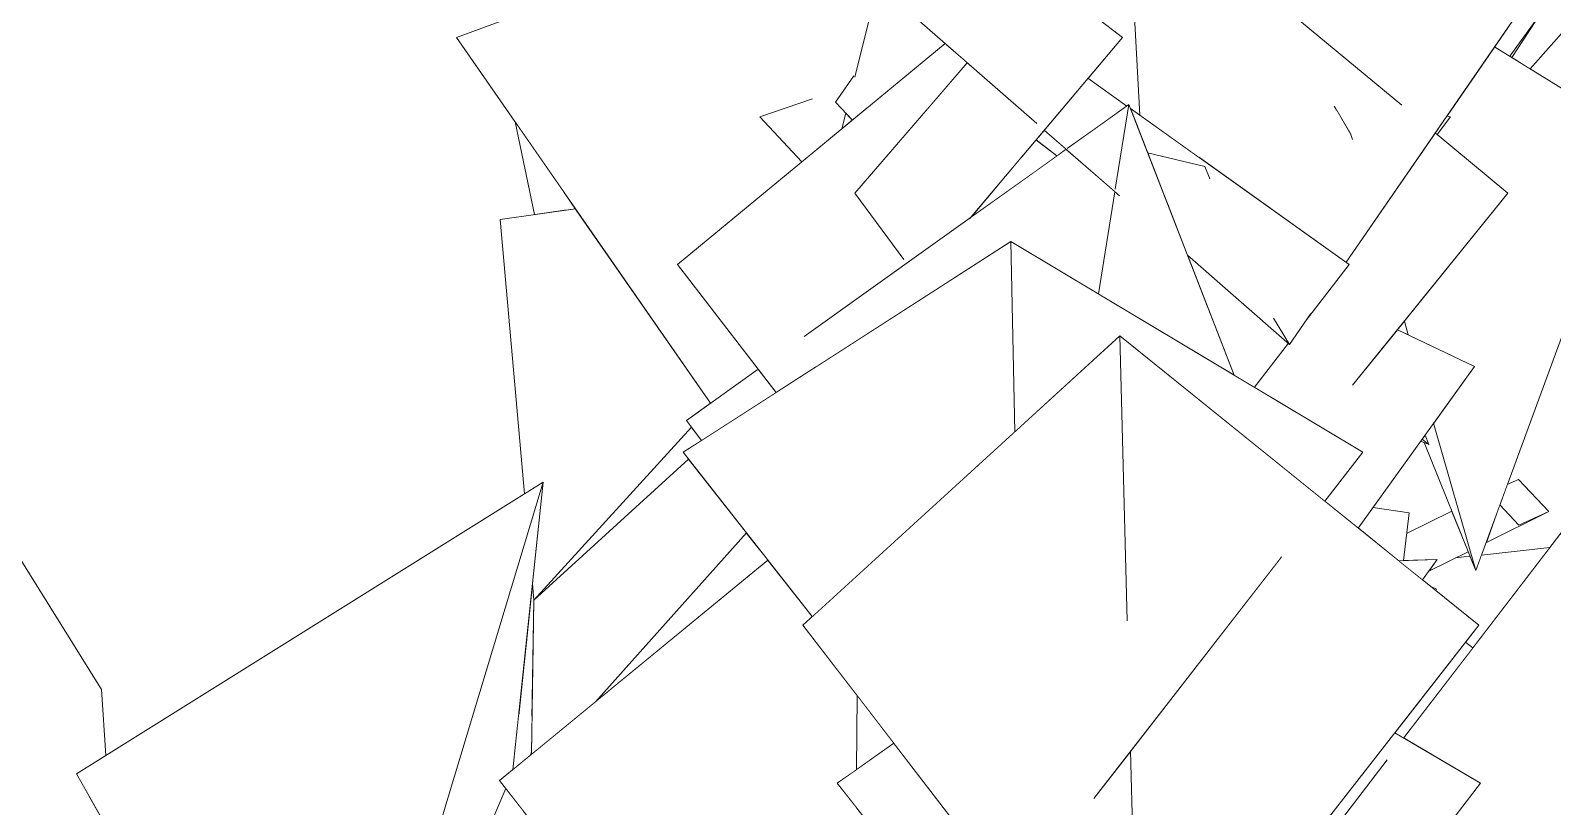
# Model space of a CAD drawing. Header units: millimetres. Extents: x -9413 to 8527, y -300 to 11224.
# Drawn here: x -6369 to -5548, y 3392 to 3810 of the extents above; entities that cross this region are included whole.
import ezdxf

# ---------------------------------------------------------------- set-up
doc = ezdxf.new("R2010")
doc.units = ezdxf.units.MM
doc.header["$MEASUREMENT"] = 0
doc.linetypes.add('Wipeout_Contour', pattern=[1000, 0, -1000])
doc.layers.add('Interior - Furniture', color=7, linetype='Continuous')
doc.layers.add('Interior - Furniture _Pen_No__4', color=7, linetype='Continuous', lineweight=20, true_color=0x029e21)

# ---------------------------------------------------------------- blocks, each defined once
blk = doc.blocks.new('Section Elem_40_6')
at = {"color": 254, "linetype": 'Wipeout_Contour', "lineweight": 0, "ltscale": 40379.005086}
blk.add_wipeout([(-5553.72, 3819.86), (-5569.79, 3795.46), (-5559.9, 3789.34), (-5455.69, 3907.09), (-5468.49, 3906.11), (-5528.97, 3854.26)], dxfattribs=at).dxf.layer = 'Interior - Furniture'
at = {"color": 254, "linetype": 'Wipeout_Contour', "lineweight": 0, "ltscale": 28564.317512}
blk.add_wipeout([(-6081.58, 3723.76), (-6107.26, 3760.74), (-6096.84, 3710.83), (-6079.39, 3713.29)], dxfattribs=at).dxf.layer = 'Interior - Furniture'
at = {"color": 254, "linetype": 'Wipeout_Contour', "lineweight": 0, "ltscale": 27002.247341}
blk.add_wipeout([(-5604.84, 3763.79), (-5611.03, 3754.82), (-5609.93, 3753.91), (-5602.87, 3763.4)], dxfattribs=at).dxf.layer = 'Interior - Furniture'
at = {"color": 254, "linetype": 'Wipeout_Contour', "lineweight": 0, "ltscale": 33025.515115}
blk.add_wipeout([(-5576.2, 3554.36), (-5565.92, 3543.47), (-5549.71, 3550.75), (-5566.05, 3568.07), (-5572.17, 3565.32)], dxfattribs=at).dxf.layer = 'Interior - Furniture'
at = {"color": 254, "linetype": 'Wipeout_Contour', "lineweight": 0, "ltscale": 39785.010505}
blk.add_wipeout([(-5628.12, 3524.33), (-5609.99, 3524.91), (-5613.66, 3519.8), (-5593.57, 3529.76), (-5602.13, 3550.94), (-5626.47, 3538.87)], dxfattribs=at).dxf.layer = 'Interior - Furniture'
at = {"color": 254, "linetype": 'Wipeout_Contour', "lineweight": 0, "ltscale": 20164.664878}
blk.add_wipeout([(-5777.13, 3492.04), (-5795.08, 3396.14), (-5693.98, 3526.15)], dxfattribs=at).dxf.layer = 'Interior - Furniture'
at = {"color": 254, "linetype": 'Wipeout_Contour', "lineweight": 0, "ltscale": 43296.445084}
blk.add_wipeout([(-6377.72, 3344.19), (-6367.32, 3339.02), (-6369.33, 3457.44), (-6373.73, 3398.07), (-6368.67, 3394.3), (-6374.56, 3386.87)], dxfattribs=at).dxf.layer = 'Interior - Furniture'
at = {"color": 254, "linetype": 'Wipeout_Contour', "lineweight": 0, "ltscale": 20515.221547}
blk.add_wipeout([(-5922.85, 3451.61), (-5923.17, 3411.61), (-5903, 3425.84)], dxfattribs=at).dxf.layer = 'Interior - Furniture'
at = {"color": 254, "linetype": 'Wipeout_Contour', "lineweight": 0, "ltscale": 20976.738622}
blk.add_wipeout([(-6098.71, 3419.67), (-6098.49, 3419.85), (-6098.47, 3421.37)], dxfattribs=at).dxf.layer = 'Interior - Furniture'
at = {"color": 254, "linetype": 'Wipeout_Contour', "lineweight": 0, "ltscale": 19768.81921}
blk.add_wipeout([(-5637.05, 3416.91), (-5661.67, 3384.8), (-5651.82, 3371.25)], dxfattribs=at).dxf.layer = 'Interior - Furniture'
at = {"color": 254, "linetype": 'Wipeout_Contour', "lineweight": 0, "ltscale": 27893.0925}
blk.add_wipeout([(-6177.32, 3251.43), (-6207.65, 3073.63), (-6108.91, 3397.22), (-6112.21, 3401.46)], dxfattribs=at).dxf.layer = 'Interior - Furniture'
at = {"color": 254, "linetype": 'Wipeout_Contour', "lineweight": 0, "ltscale": 20221.213066}
blk.add_wipeout([(-5570.82, 3796.1), (-5569.79, 3795.46), (-5553.72, 3819.86)], dxfattribs=at).dxf.layer = 'Interior - Furniture'
at = {"color": 254, "linetype": 'Wipeout_Contour', "lineweight": 0, "ltscale": 28496.251664}
blk.add_wipeout([(-6075.67, 3715.25), (-6081.58, 3723.76), (-6079.39, 3713.29), (-6074.76, 3713.94)], dxfattribs=at).dxf.layer = 'Interior - Furniture'
at = {"color": 254, "linetype": 'Wipeout_Contour', "lineweight": 0, "ltscale": 19818.991448}
blk.add_wipeout([(-5576.2, 3554.36), (-5583.39, 3534.81), (-5565.92, 3543.47)], dxfattribs=at).dxf.layer = 'Interior - Furniture'
at = {"color": 254, "linetype": 'Wipeout_Contour', "lineweight": 0, "ltscale": 33275.60163}
blk.add_wipeout([(-5652.55, 3541.85), (-5630.69, 3524.24), (-5628.12, 3524.33), (-5625.18, 3550.12), (-5644.64, 3552.85)], dxfattribs=at).dxf.layer = 'Interior - Furniture'
at = {"color": 254, "linetype": 'Wipeout_Contour', "lineweight": 0, "ltscale": 26479.672219}
blk.add_wipeout([(-5614.5, 3518.62), (-5593.32, 3529.13), (-5593.57, 3529.76), (-5613.66, 3519.8)], dxfattribs=at).dxf.layer = 'Interior - Furniture'
at = {"color": 254, "linetype": 'Wipeout_Contour', "lineweight": 0, "ltscale": 71848.244601}
blk.add_wipeout([(-6369.33, 3457.44), (-6367.32, 3339.02), (-6365.07, 3337.9), (-6367.25, 3335.02), (-6364.78, 3189.32), (-6362.59, 3187.82), (-6337.22, 3397.73), (-6343.84, 3409.4), (-6335.15, 3414.82), (-6330.32, 3454.79)], dxfattribs=at).dxf.layer = 'Interior - Furniture'
at = {"color": 254, "linetype": 'Wipeout_Contour', "lineweight": 0, "ltscale": 34999.046642}
blk.add_wipeout([(-6108.54, 3411.6), (-6103.18, 3416), (-6098.29, 3432.04), (-6098.14, 3440.36), (-6105.39, 3441.32)], dxfattribs=at).dxf.layer = 'Interior - Furniture'
at = {"color": 254, "linetype": 'Wipeout_Contour', "lineweight": 0, "ltscale": 48519.308197}
blk.add_wipeout([(-6207.65, 3073.63), (-6176.96, 3065.4), (-6197.04, 3081.1), (-6197.76, 3081.45), (-6142.46, 3108.69), (-6102.95, 3389.54), (-6108.91, 3397.22)], dxfattribs=at).dxf.layer = 'Interior - Furniture'
at = {"color": 254, "linetype": 'Wipeout_Contour', "lineweight": 0, "ltscale": 40480.059842}
blk.add_wipeout([(-5559.8, 3829.1), (-5579.05, 3801.19), (-5570.82, 3796.1), (-5493.01, 3904.24), (-5494.52, 3904.12), (-5568.85, 3829.15)], dxfattribs=at).dxf.layer = 'Interior - Furniture'
at = {"color": 254, "linetype": 'Wipeout_Contour', "lineweight": 0, "ltscale": 33984.224859}
blk.add_wipeout([(-5650.02, 3582.68), (-5839.97, 3696.26), (-5837.71, 3593.76), (-5781.08, 3645.37), (-5670.52, 3556.32)], dxfattribs=at).dxf.layer = 'Interior - Furniture'
at = {"color": 254, "linetype": 'Wipeout_Contour', "lineweight": 0, "ltscale": 26402.27911}
blk.add_wipeout([(-5583.73, 3533.88), (-5549.71, 3550.75), (-5565.92, 3543.47), (-5583.39, 3534.81)], dxfattribs=at).dxf.layer = 'Interior - Furniture'
at = {"color": 254, "linetype": 'Wipeout_Contour', "lineweight": 0, "ltscale": 35111.680984}
blk.add_wipeout([(-6097.9, 3511.91), (-6105.39, 3441.32), (-6098.14, 3440.36), (-6097.07, 3502.94), (-6097.11, 3502.91)], dxfattribs=at).dxf.layer = 'Interior - Furniture'
at = {"color": 254, "linetype": 'Wipeout_Contour', "lineweight": 0, "ltscale": 21601.295705}
blk.add_wipeout([(-6335.15, 3414.82), (-6328.05, 3419.26), (-6330.32, 3454.79)], dxfattribs=at).dxf.layer = 'Interior - Furniture'
at = {"color": 254, "linetype": 'Wipeout_Contour', "lineweight": 0, "ltscale": 27977.063796}
blk.add_wipeout([(-6103.18, 3416), (-6098.71, 3419.67), (-6098.47, 3421.37), (-6098.29, 3432.04)], dxfattribs=at).dxf.layer = 'Interior - Furniture'
at = {"color": 254, "linetype": 'Wipeout_Contour', "lineweight": 0, "ltscale": 42728.548227}
blk.add_wipeout([(-6362.59, 3187.82), (-6345.79, 3172.18), (-6345.38, 3171.39), (-6312.09, 3170.1), (-6325.33, 3376.79), (-6337.22, 3397.73)], dxfattribs=at).dxf.layer = 'Interior - Furniture'
at = {"color": 254, "linetype": 'Wipeout_Contour', "lineweight": 0, "ltscale": 41157.318524}
blk.add_wipeout([(-5783.84, 3723.13), (-5792.72, 3668.01), (-5719.55, 3624.25), (-5776.26, 3770.09), (-5783.61, 3724.55), (-5781.4, 3721)], dxfattribs=at).dxf.layer = 'Interior - Furniture'
at = {"color": 254, "linetype": 'Wipeout_Contour', "lineweight": 0, "ltscale": 21958.803691}
blk.add_wipeout([(-6330.32, 3454.79), (-6504.35, 3733.87), (-6369.33, 3457.44)], dxfattribs=at).dxf.layer = 'Interior - Furniture'
at = {"color": 254, "linetype": 'Wipeout_Contour', "lineweight": 0, "ltscale": 85884.520614}
blk.add_wipeout([(-5617.88, 3513.93), (-5613.35, 3510.28), (-5610.28, 3508.85), (-5610.78, 3508.21), (-5587.57, 3489.52), (-5594.74, 3480.33), (-5590.76, 3477.3), (-5549.26, 3531.44), (-5586.14, 3527.32), (-5589.21, 3518.96), (-5592.31, 3526.63), (-5600.11, 3525.76), (-5614.5, 3518.62)], dxfattribs=at).dxf.layer = 'Interior - Furniture'
at = {"color": 254, "linetype": 'Wipeout_Contour', "lineweight": 0, "ltscale": 61806.499792}
blk.add_wipeout([(-6115.59, 3405.81), (-5925.16, 3160.74), (-5923.33, 3391.38), (-5933.53, 3404.31), (-5923.17, 3411.61), (-5922.85, 3451.61), (-5952.06, 3489.52), (-5947.01, 3494.12), (-5970.97, 3524.57)], dxfattribs=at).dxf.layer = 'Interior - Furniture'
at = {"color": 254, "linetype": 'Wipeout_Contour', "lineweight": 0, "ltscale": 27667.034778}
blk.add_wipeout([(-6016.69, 3582.68), (-5947.01, 3494.12), (-5837.71, 3593.76), (-5839.97, 3696.26)], dxfattribs=at).dxf.layer = 'Interior - Furniture'
at = {"color": 254, "linetype": 'Wipeout_Contour', "lineweight": 0, "ltscale": 32610.862514}
blk.add_wipeout([(-5632.5, 3344.64), (-5506.62, 3171.3), (-5517.63, 3572.72), (-5628.08, 3428.62), (-5586.68, 3404.31)], dxfattribs=at).dxf.layer = 'Interior - Furniture'
at = {"color": 254, "linetype": 'Wipeout_Contour', "lineweight": 0, "ltscale": 35026.937337}
blk.add_wipeout([(-6210.61, 3174.71), (-6112.21, 3401.46), (-6115.59, 3405.81), (-6108.54, 3411.6), (-6092.1, 3566.63)], dxfattribs=at).dxf.layer = 'Interior - Furniture'
at = {"color": 254, "linetype": 'Wipeout_Contour', "lineweight": 0, "ltscale": 46759.725439}
blk.add_wipeout([(-5933.53, 3404.31), (-5757.82, 3181.45), (-5762.38, 3265.54), (-5769.85, 3255.97), (-5771.18, 3261.62), (-5778.62, 3264.39), (-5903, 3425.84)], dxfattribs=at).dxf.layer = 'Interior - Furniture'
at = {"color": 254, "linetype": 'Wipeout_Contour', "lineweight": 0, "ltscale": 62314.592017}
blk.add_wipeout([(-5862.05, 3708.9), (-5951.37, 3645.18), (-5945.31, 3628.56), (-5839.97, 3696.26), (-5792.72, 3668.01), (-5783.84, 3723.13), (-5810.03, 3746), (-5861.99, 3708.94), (-5862.16, 3708.74)], dxfattribs=at).dxf.layer = 'Interior - Furniture'
at = {"color": 254, "linetype": 'Wipeout_Contour', "lineweight": 0, "ltscale": 27974.147796}
blk.add_wipeout([(-6014.89, 3599.86), (-6006.73, 3589.08), (-5966.43, 3614.99), (-5976.12, 3627.52)], dxfattribs=at).dxf.layer = 'Interior - Furniture'
at = {"color": 254, "linetype": 'Wipeout_Contour', "lineweight": 0, "ltscale": 21236.389598}
blk.add_wipeout([(-6210.61, 3174.71), (-6092.1, 3566.63), (-6343.84, 3409.4)], dxfattribs=at).dxf.layer = 'Interior - Furniture'
at = {"color": 254, "linetype": 'Wipeout_Contour', "lineweight": 0, "ltscale": 19894.799451}
blk.add_wipeout([(-5609.99, 3524.91), (-5630.69, 3524.24), (-5617.88, 3513.93)], dxfattribs=at).dxf.layer = 'Interior - Furniture'
at = {"color": 254, "linetype": 'Wipeout_Contour', "lineweight": 0, "ltscale": 26358.8558}
blk.add_wipeout([(-5632.9, 3431.45), (-5628.08, 3428.62), (-5590.76, 3477.3), (-5594.74, 3480.33)], dxfattribs=at).dxf.layer = 'Interior - Furniture'
at = {"layer": 'Interior - Furniture _Pen_No__4', "linetype": 'Continuous'}
for p, q in [((-6330.32, 3454.79), (-6504.35, 3733.87)), ((-6328.05, 3419.26), (-6330.32, 3454.79)), ((-6210.61, 3174.71), (-6343.84, 3409.4)), ((-6210.61, 3174.71), (-6112.21, 3401.46))]:
    blk.add_line(p, q, dxfattribs=at)
at = {"color": 254, "linetype": 'Wipeout_Contour', "lineweight": 0, "ltscale": 28155.718709}
blk.add_wipeout([(-5975.27, 3763.4), (-5952.59, 3739.3), (-5932.22, 3756.1), (-5946.82, 3773.11)], dxfattribs=at).dxf.layer = 'Interior - Furniture'
at = {"color": 254, "linetype": 'Wipeout_Contour', "lineweight": 0, "ltscale": 20689.828245}
blk.add_wipeout([(-5776.26, 3770.09), (-5809.54, 3746.35), (-5783.61, 3724.55)], dxfattribs=at).dxf.layer = 'Interior - Furniture'
at = {"color": 254, "linetype": 'Wipeout_Contour', "lineweight": 0, "ltscale": 35037.016293}
blk.add_wipeout([(-6012.12, 3596.2), (-6097.11, 3502.91), (-6013.77, 3578.97), (-6016.69, 3582.68), (-6006.73, 3589.08)], dxfattribs=at).dxf.layer = 'Interior - Furniture'
at = {"color": 254, "linetype": 'Wipeout_Contour', "lineweight": 0, "ltscale": 19855.210446}
blk.add_wipeout([(-5613.35, 3510.28), (-5610.78, 3508.21), (-5610.28, 3508.85)], dxfattribs=at).dxf.layer = 'Interior - Furniture'
at = {"color": 254, "linetype": 'Wipeout_Contour', "lineweight": 0, "ltscale": 21062.970694}
blk.add_wipeout([(-5931, 3757.1), (-5925.35, 3761.76), (-5928.91, 3765.49)], dxfattribs=at).dxf.layer = 'Interior - Furniture'
at = {"color": 254, "linetype": 'Wipeout_Contour', "lineweight": 0, "ltscale": 46835.390627}
blk.add_wipeout([(-5781.08, 3645.37), (-5777.13, 3492.04), (-5693.98, 3526.15), (-5775.31, 3421.56), (-5771.18, 3261.62), (-5769.85, 3255.97), (-5587.57, 3489.52)], dxfattribs=at).dxf.layer = 'Interior - Furniture'
at = {"layer": 'Interior - Furniture _Pen_No__4', "linetype": 'Continuous'}
for p, q in [((-5610.28, 3508.85), (-5613.35, 3510.28)), ((-5610.78, 3508.21), (-5610.28, 3508.85)), ((-5590.76, 3477.3), (-5594.74, 3480.33)), ((-5586.68, 3404.31), (-5632.9, 3431.45)), ((-5661.67, 3384.8), (-5637.02, 3416.95)), ((-5757.82, 3181.45), (-5586.68, 3404.31))]:
    blk.add_line(p, q, dxfattribs=at)
at = {"color": 254, "linetype": 'Wipeout_Contour', "lineweight": 0, "ltscale": 97742.016588}
blk.add_wipeout([(-5896.39, 3895.82), (-5924.06, 3784.93), (-5917.34, 3768.37), (-5875.32, 3803), (-5905.22, 3829.1), (-5865.57, 3829.62), (-5825.9, 3759.85), (-5858.69, 3788.48), (-5897.58, 3686.66), (-5906.46, 3698.67), (-5914.94, 3671.16), (-5862.05, 3708.9), (-5862.16, 3708.74), (-5779.69, 3806.24)], dxfattribs=at).dxf.layer = 'Interior - Furniture'
at = {"color": 254, "linetype": 'Wipeout_Contour', "lineweight": 0, "ltscale": 47181.860388}
blk.add_wipeout([(-5952.06, 3489.52), (-5778.62, 3264.39), (-5771.18, 3261.62), (-5775.31, 3421.56), (-5795.08, 3396.14), (-5777.13, 3492.04), (-5781.08, 3645.37)], dxfattribs=at).dxf.layer = 'Interior - Furniture'
at = {"color": 254, "linetype": 'Wipeout_Contour', "lineweight": 0, "ltscale": 19996.514169}
blk.add_wipeout([(-5616.52, 3592), (-5618.14, 3589.74), (-5614.56, 3586.96)], dxfattribs=at).dxf.layer = 'Interior - Furniture'
at = {"layer": 'Interior - Furniture _Pen_No__4', "linetype": 'Continuous'}
for p, q in [((-5839.97, 3696.26), (-5837.71, 3593.76)), ((-5781.08, 3645.37), (-5777.13, 3491.94)), ((-5795.11, 3396.1), (-5693.86, 3526.3)), ((-5778.51, 3264.24), (-5952.06, 3489.52)), ((-5769.87, 3255.95), (-5587.57, 3489.52)), ((-5922.85, 3451.61), (-5923.17, 3411.61)), ((-5933.53, 3404.31), (-5903, 3425.84)), ((-5775.31, 3421.56), (-5771.18, 3261.52)), ((-5925.16, 3160.74), (-6115.59, 3405.81)), ((-5757.82, 3181.45), (-5933.53, 3404.31))]:
    blk.add_line(p, q, dxfattribs=at)
at = {"color": 254, "linetype": 'Wipeout_Contour', "lineweight": 0, "ltscale": 98637.017597}
blk.add_wipeout([(-6138.86, 3806.24), (-6001.95, 3609.09), (-5976.12, 3627.52), (-6019.75, 3683.93), (-5952.59, 3739.3), (-5975.27, 3763.4), (-5946.82, 3773.11), (-5932.22, 3756.1), (-5931, 3757.1), (-5928.91, 3765.49), (-5934.52, 3771.39), (-5924.63, 3785.64), (-5924.06, 3784.93), (-5896.39, 3895.82)], dxfattribs=at).dxf.layer = 'Interior - Furniture'
at = {"color": 254, "linetype": 'Wipeout_Contour', "lineweight": 0, "ltscale": 20968.642696}
blk.add_wipeout([(-5885.31, 3767.24), (-5863.43, 3792.62), (-5874.5, 3802.28)], dxfattribs=at).dxf.layer = 'Interior - Furniture'
at = {"color": 254, "linetype": 'Wipeout_Contour', "lineweight": 0, "ltscale": 41543.251138}
blk.add_wipeout([(-5826.1, 3750.89), (-5815.11, 3742.38), (-5810.03, 3746), (-5821.78, 3756.26), (-5821.93, 3756.3), (-5826.03, 3751.45)], dxfattribs=at).dxf.layer = 'Interior - Furniture'
at = {"color": 254, "linetype": 'Wipeout_Contour', "lineweight": 0, "ltscale": 20763.318853}
blk.add_wipeout([(-5827.81, 3735.59), (-5828.09, 3733.12), (-5825.61, 3734.89)], dxfattribs=at).dxf.layer = 'Interior - Furniture'
at = {"color": 254, "linetype": 'Wipeout_Contour', "lineweight": 0, "ltscale": 19996.53847}
blk.add_wipeout([(-5618.14, 3589.74), (-5618.86, 3588.74), (-5614.56, 3586.96)], dxfattribs=at).dxf.layer = 'Interior - Furniture'
at = {"color": 254, "linetype": 'Wipeout_Contour', "lineweight": 0, "ltscale": 69889.999416}
blk.add_wipeout([(-6019.75, 3683.93), (-5966.43, 3614.99), (-5945.31, 3628.56), (-5951.37, 3645.18), (-5914.94, 3671.16), (-5906.46, 3698.67), (-5923.99, 3722.38), (-5885.31, 3767.24), (-5874.5, 3802.28), (-5875.32, 3803)], dxfattribs=at).dxf.layer = 'Interior - Furniture'
at = {"color": 254, "linetype": 'Wipeout_Contour', "lineweight": 0, "ltscale": 73711.837124}
blk.add_wipeout([(-5571.9, 3722.38), (-5627.69, 3653.37), (-5625.57, 3645.97), (-5589.93, 3629), (-5611.94, 3598.36), (-5589.21, 3518.96), (-5502.81, 3754.03), (-5579.05, 3801.19), (-5604.84, 3763.79), (-5602.87, 3763.4), (-5609.93, 3753.91)], dxfattribs=at).dxf.layer = 'Interior - Furniture'
at = {"color": 254, "linetype": 'Wipeout_Contour', "lineweight": 0, "ltscale": 27653.145188}
blk.add_wipeout([(-5798.3, 3784.24), (-5807.63, 3773.21), (-5793.42, 3757.86), (-5777.35, 3769.32)], dxfattribs=at).dxf.layer = 'Interior - Furniture'
at = {"color": 254, "linetype": 'Wipeout_Contour', "lineweight": 0, "ltscale": 41533.972115}
blk.add_wipeout([(-5834.59, 3741.33), (-5827.81, 3735.59), (-5825.61, 3734.89), (-5816.98, 3741.04), (-5815.11, 3742.38), (-5826.35, 3751.08)], dxfattribs=at).dxf.layer = 'Interior - Furniture'
at = {"layer": 'Interior - Furniture _Pen_No__4', "linetype": 'Continuous'}
for p, q in [((-5975.27, 3763.4), (-5946.8, 3773.12)), ((-5952.59, 3739.3), (-5975.27, 3763.4)), ((-5952.06, 3489.52), (-5781.08, 3645.37)), ((-5566.05, 3568.07), (-5572.17, 3565.32)), ((-5549.71, 3550.75), (-5566.05, 3568.07)), ((-5576.2, 3554.36), (-5565.92, 3543.47)), ((-5583.73, 3533.88), (-5549.71, 3550.75)), ((-5565.92, 3543.47), (-5549.71, 3550.75))]:
    blk.add_line(p, q, dxfattribs=at)
at = {"color": 254, "linetype": 'Wipeout_Contour', "lineweight": 0, "ltscale": 20977.131935}
blk.add_wipeout([(-5865.57, 3829.62), (-5905.22, 3829.1), (-5825.9, 3759.85)], dxfattribs=at).dxf.layer = 'Interior - Furniture'
at = {"color": 254, "linetype": 'Wipeout_Contour', "lineweight": 0, "ltscale": 35126.481049}
blk.add_wipeout([(-5924.63, 3785.64), (-5934.52, 3771.39), (-5925.35, 3761.76), (-5917.34, 3768.37), (-5924.06, 3784.93)], dxfattribs=at).dxf.layer = 'Interior - Furniture'
at = {"color": 254, "linetype": 'Wipeout_Contour', "lineweight": 0, "ltscale": 68206.649012}
blk.add_wipeout([(-5775.43, 3767.95), (-5766.16, 3744.12), (-5735.25, 3736.74), (-5732.52, 3730.15), (-5764.35, 3739.46), (-5755.64, 3717.05), (-5698.18, 3655), (-5678.15, 3657.49), (-5680.55, 3654.01), (-5657.46, 3683.93)], dxfattribs=at).dxf.layer = 'Interior - Furniture'
at = {"color": 254, "linetype": 'Wipeout_Contour', "lineweight": 0, "ltscale": 20788.058289}
blk.add_wipeout([(-5826.35, 3751.08), (-5826.1, 3750.89), (-5826.03, 3751.45)], dxfattribs=at).dxf.layer = 'Interior - Furniture'
at = {"color": 254, "linetype": 'Wipeout_Contour', "lineweight": 0, "ltscale": 63482.769866}
blk.add_wipeout([(-6074.76, 3713.94), (-6115.24, 3708.23), (-6102.18, 3560.33), (-6092.1, 3566.63), (-6097.9, 3511.91), (-6097.11, 3502.91), (-6012.12, 3596.2), (-6014.89, 3599.86), (-6001.95, 3609.09)], dxfattribs=at).dxf.layer = 'Interior - Furniture'
at = {"color": 254, "linetype": 'Wipeout_Contour', "lineweight": 0, "ltscale": 20123.505592}
blk.add_wipeout([(-5631.43, 3648.75), (-5625.57, 3645.97), (-5627.69, 3653.37)], dxfattribs=at).dxf.layer = 'Interior - Furniture'
at = {"color": 254, "linetype": 'Wipeout_Contour', "lineweight": 0, "ltscale": 33265.526479}
blk.add_wipeout([(-5617.09, 3588.01), (-5589.21, 3518.96), (-5611.94, 3598.36), (-5616.52, 3592), (-5614.56, 3586.96)], dxfattribs=at).dxf.layer = 'Interior - Furniture'
at = {"layer": 'Interior - Furniture _Pen_No__4', "linetype": 'Continuous'}
for p, q in [((-6138.86, 3806.24), (-5896.39, 3895.82)), ((-6001.95, 3609.09), (-6138.86, 3806.24)), ((-6096.84, 3710.83), (-6107.26, 3760.74)), ((-5928.91, 3765.49), (-5931, 3757.1)), ((-6115.24, 3708.23), (-6074.76, 3713.94)), ((-5966.43, 3614.99), (-6019.75, 3683.93)), ((-6014.89, 3599.86), (-5976.12, 3627.52)), ((-6006.73, 3589.08), (-6014.89, 3599.86)), ((-5586.14, 3527.32), (-5549.26, 3531.44)), ((-5609.99, 3524.91), (-5630.69, 3524.24)), ((-5617.88, 3513.93), (-5609.99, 3524.91)), ((-5614.5, 3518.62), (-5593.32, 3529.13)), ((-5600.11, 3525.76), (-5592.31, 3526.63))]:
    blk.add_line(p, q, dxfattribs=at)
at = {"color": 254, "linetype": 'Wipeout_Contour', "lineweight": 0, "ltscale": 27911.906017}
blk.add_wipeout([(-5863.43, 3792.62), (-5923.99, 3722.38), (-5897.58, 3686.66), (-5858.69, 3788.48)], dxfattribs=at).dxf.layer = 'Interior - Furniture'
at = {"color": 254, "linetype": 'Wipeout_Contour', "lineweight": 0, "ltscale": 41427.143822}
blk.add_wipeout([(-5807.63, 3773.21), (-5821.89, 3756.35), (-5781.4, 3721), (-5783.61, 3724.55), (-5809.54, 3746.35), (-5793.42, 3757.86)], dxfattribs=at).dxf.layer = 'Interior - Furniture'
at = {"color": 254, "linetype": 'Wipeout_Contour', "lineweight": 0, "ltscale": 27177.937652}
blk.add_wipeout([(-5656.5, 3754.03), (-5665.45, 3769.23), (-5662.07, 3761.44), (-5655.7, 3751.23)], dxfattribs=at).dxf.layer = 'Interior - Furniture'
at = {"color": 254, "linetype": 'Wipeout_Contour', "lineweight": 0, "ltscale": 27112.173687}
blk.add_wipeout([(-5690.26, 3641.43), (-5744.72, 3688.98), (-5719.55, 3624.25), (-5708.58, 3617.7)], dxfattribs=at).dxf.layer = 'Interior - Furniture'
at = {"color": 254, "linetype": 'Wipeout_Contour', "lineweight": 0, "ltscale": 20860.889771}
blk.add_wipeout([(-6063.89, 3448.26), (-5970.97, 3524.57), (-5982.5, 3539.23)], dxfattribs=at).dxf.layer = 'Interior - Furniture'
at = {"layer": 'Interior - Furniture _Pen_No__4', "linetype": 'Continuous'}
for p, q in [((-5896.39, 3895.82), (-5924.06, 3784.92)), ((-6019.75, 3683.93), (-5875.32, 3803)), ((-5934.52, 3771.39), (-5924.62, 3785.65)), ((-5925.35, 3761.76), (-5934.52, 3771.39)), ((-5897.57, 3686.65), (-5923.99, 3722.38)), ((-5783.84, 3723.13), (-5792.72, 3668.01))]:
    blk.add_line(p, q, dxfattribs=at)
at = {"color": 254, "linetype": 'Wipeout_Contour', "lineweight": 0, "ltscale": 68035.248713}
blk.add_wipeout([(-5662.07, 3761.44), (-5738.84, 3741.89), (-5659.11, 3685.1), (-5559.8, 3829.1), (-5701.12, 3829.86), (-5700.72, 3829.18), (-5629.13, 3769.83), (-5661.02, 3761.71), (-5656.5, 3754.03), (-5655.7, 3751.23)], dxfattribs=at).dxf.layer = 'Interior - Furniture'
at = {"color": 254, "linetype": 'Wipeout_Contour', "lineweight": 0, "ltscale": 20785.260765}
blk.add_wipeout([(-5821.93, 3756.3), (-5821.78, 3756.26), (-5821.89, 3756.35)], dxfattribs=at).dxf.layer = 'Interior - Furniture'
at = {"color": 254, "linetype": 'Wipeout_Contour', "lineweight": 0, "ltscale": 27712.338299}
blk.add_wipeout([(-5861.99, 3708.94), (-5828.09, 3733.12), (-5827.81, 3735.59), (-5834.59, 3741.33)], dxfattribs=at).dxf.layer = 'Interior - Furniture'
at = {"color": 254, "linetype": 'Wipeout_Contour', "lineweight": 0, "ltscale": 20278.773278}
blk.add_wipeout([(-5678.15, 3657.49), (-5698.18, 3655), (-5689.62, 3640.87)], dxfattribs=at).dxf.layer = 'Interior - Furniture'
at = {"color": 254, "linetype": 'Wipeout_Contour', "lineweight": 0, "ltscale": 34948.166695}
blk.add_wipeout([(-6097.07, 3502.94), (-6098.49, 3419.85), (-6063.89, 3448.26), (-5982.5, 3539.23), (-6013.77, 3578.97)], dxfattribs=at).dxf.layer = 'Interior - Furniture'
at = {"layer": 'Interior - Furniture _Pen_No__4', "linetype": 'Continuous'}
for p, q in [((-5570.82, 3796.1), (-5493.01, 3904.24)), ((-5559.9, 3789.34), (-5455.69, 3907.09)), ((-5569.79, 3795.46), (-5553.72, 3819.86)), ((-5923.99, 3722.38), (-5863.43, 3792.62)), ((-5602.87, 3763.4), (-5604.84, 3763.79)), ((-5781.39, 3720.99), (-5821.89, 3756.35)), ((-5951.4, 3645.15), (-5810.03, 3746)), ((-5815.11, 3742.38), (-5826.35, 3751.08)), ((-6102.18, 3560.33), (-6115.24, 3708.23)), ((-6016.69, 3582.68), (-5839.97, 3696.26)), ((-6097.11, 3502.91), (-6012.12, 3596.2)), ((-6013.77, 3578.97), (-6097.11, 3502.91)), ((-5947.01, 3494.12), (-6016.69, 3582.68)), ((-6343.84, 3409.4), (-6092.1, 3566.63)), ((-6092.1, 3566.63), (-6210.61, 3174.71)), ((-6108.54, 3411.6), (-6092.1, 3566.63)), ((-6063.89, 3448.26), (-5982.5, 3539.23)), ((-6115.59, 3405.81), (-5970.97, 3524.57)), ((-6097.11, 3502.91), (-6097.9, 3511.91)), ((-6098.49, 3419.85), (-6097.07, 3502.94)), ((-6098.71, 3419.67), (-6098.47, 3421.37))]:
    blk.add_line(p, q, dxfattribs=at)
at = {"color": 254, "linetype": 'Wipeout_Contour', "lineweight": 0, "ltscale": 27430.664159}
blk.add_wipeout([(-5766.16, 3744.12), (-5764.35, 3739.46), (-5732.52, 3730.15), (-5735.25, 3736.74)], dxfattribs=at).dxf.layer = 'Interior - Furniture'
at = {"color": 254, "linetype": 'Wipeout_Contour', "lineweight": 0, "ltscale": 27203.152094}
blk.add_wipeout([(-5698.18, 3655), (-5755.64, 3717.05), (-5744.72, 3688.98), (-5689.62, 3640.87)], dxfattribs=at).dxf.layer = 'Interior - Furniture'
at = {"layer": 'Interior - Furniture _Pen_No__4', "linetype": 'Continuous'}
blk.add_line((-5732.51, 3730.13), (-5735.25, 3736.74), dxfattribs=at)
at = {"color": 254, "linetype": 'Wipeout_Contour', "lineweight": 0, "ltscale": 47880.075744}
blk.add_wipeout([(-5629.13, 3769.83), (-5777.22, 3892.59), (-5770.32, 3764.31), (-5738.84, 3741.89), (-5662.07, 3761.44), (-5665.45, 3769.23), (-5661.02, 3761.71)], dxfattribs=at).dxf.layer = 'Interior - Furniture'
at = {"color": 254, "linetype": 'Wipeout_Contour', "lineweight": 0, "ltscale": 46900.40268}
blk.add_wipeout([(-5707.53, 3617.07), (-5650.02, 3582.68), (-5670.52, 3556.32), (-5652.55, 3541.85), (-5589.93, 3629), (-5631.43, 3648.75), (-5655.57, 3618.89)], dxfattribs=at).dxf.layer = 'Interior - Furniture'
at = {"layer": 'Interior - Furniture _Pen_No__4', "linetype": 'Continuous'}
for p, q in [((-5735.25, 3736.74), (-5766.16, 3744.12)), ((-5589.21, 3518.96), (-5611.94, 3598.36)), ((-5618.86, 3588.74), (-5614.56, 3586.96)), ((-5614.56, 3586.96), (-5618.14, 3589.74)), ((-5617.09, 3588.01), (-5589.21, 3518.96)), ((-5614.56, 3586.96), (-5616.52, 3592)), ((-5670.52, 3556.32), (-5650.02, 3582.68)), ((-5628.08, 3428.62), (-5517.63, 3572.72)), ((-5625.18, 3550.12), (-5644.64, 3552.85)), ((-5628.12, 3524.33), (-5625.18, 3550.12)), ((-5626.47, 3538.87), (-5602.13, 3550.94))]:
    blk.add_line(p, q, dxfattribs=at)
at = {"color": 254, "linetype": 'Wipeout_Contour', "lineweight": 0, "ltscale": 55367.459682}
blk.add_wipeout([(-5777.22, 3892.59), (-5823.01, 3839.49), (-5779.69, 3806.24), (-5798.3, 3784.24), (-5777.35, 3769.32), (-5776.26, 3770.09), (-5775.43, 3767.95), (-5770.32, 3764.31)], dxfattribs=at).dxf.layer = 'Interior - Furniture'
at = {"color": 254, "linetype": 'Wipeout_Contour', "lineweight": 0, "ltscale": 67449.063975}
blk.add_wipeout([(-5690.26, 3641.43), (-5708.58, 3617.7), (-5707.53, 3617.07), (-5655.57, 3618.89), (-5571.9, 3722.38), (-5611.03, 3754.82), (-5659.11, 3685.1), (-5657.46, 3683.93), (-5680.55, 3654.01), (-5689.62, 3640.87)], dxfattribs=at).dxf.layer = 'Interior - Furniture'
at = {"layer": 'Interior - Furniture _Pen_No__4', "linetype": 'Continuous'}
for p, q in [((-5779.69, 3806.24), (-5896.39, 3895.82)), ((-5629.11, 3769.81), (-5777.22, 3892.59)), ((-5777.22, 3892.59), (-5770.32, 3764.31)), ((-5825.88, 3759.84), (-5905.22, 3829.1)), ((-5659.11, 3685.1), (-5559.8, 3829.1)), ((-5862.29, 3708.59), (-5779.69, 3806.24)), ((-5502.81, 3754.03), (-5579.05, 3801.19)), ((-5777.35, 3769.32), (-5798.3, 3784.24)), ((-5809.55, 3746.35), (-5776.26, 3770.09)), ((-5776.26, 3770.09), (-5783.61, 3724.54)), ((-5719.55, 3624.25), (-5776.26, 3770.09)), ((-5657.46, 3683.93), (-5775.43, 3767.95)), ((-5656.5, 3754.03), (-5665.46, 3769.26)), ((-5609.93, 3753.91), (-5602.87, 3763.4)), ((-5655.7, 3751.22), (-5656.5, 3754.03)), ((-5571.9, 3722.38), (-5611.03, 3754.82)), ((-5589.21, 3518.96), (-5502.81, 3754.03)), ((-5655.64, 3618.81), (-5571.9, 3722.38)), ((-5650.02, 3582.68), (-5839.97, 3696.26)), ((-5689.62, 3640.87), (-5744.72, 3688.98)), ((-5680.55, 3654.01), (-5657.46, 3683.93)), ((-5698.2, 3655.03), (-5689.62, 3640.87)), ((-5689.62, 3640.87), (-5678.13, 3657.53)), ((-5625.57, 3645.97), (-5627.69, 3653.37)), ((-5587.57, 3489.52), (-5781.08, 3645.37)), ((-5589.93, 3629), (-5631.43, 3648.75)), ((-5708.58, 3617.7), (-5690.26, 3641.43)), ((-5652.55, 3541.85), (-5589.93, 3629))]:
    blk.add_line(p, q, dxfattribs=at)

msp = doc.modelspace()

# ---------------------------------------------------------------- block references
at = {"layer": 'Interior - Furniture'}
msp.add_blockref('Section Elem_40_6', (0, 0), dxfattribs=at)

doc.saveas('drawing.dxf')
